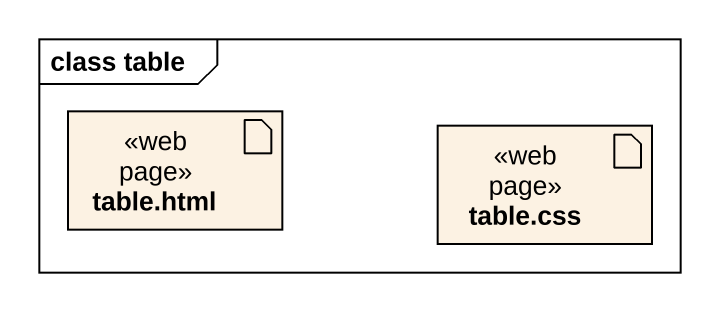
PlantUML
@startuml
mainframe class table
artifact "table.html" as table_html <<web page>>
artifact "table.css" as table_css <<web page>>
@enduml
